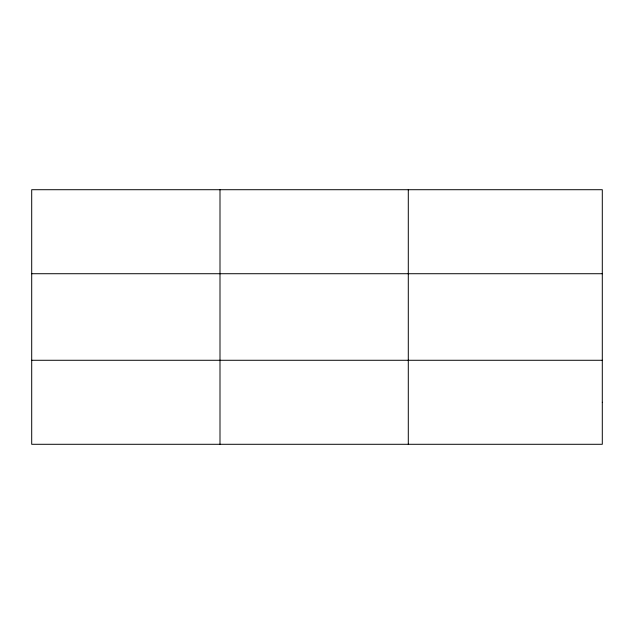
<?xml version="1.0" encoding="UTF-8"?>
<svg xmlns="http://www.w3.org/2000/svg" width="634" height="634" viewBox="0 0 634 634"><rect width="100%" height="100%" fill="white"/><g stroke="black" fill="none" stroke-linecap="round" stroke-linejoin="round"><path stroke-width="0.95" d="M219.998 189.709L219.998 444.291M408.296 189.709L408.296 444.291M31.7 273.722L602.3 273.722M31.7 360.278L602.3 360.278M602.3 402.289L602.3 444.291L31.7 444.291L31.7 189.709L602.3 189.709L602.3 402.289"/></g></svg>
